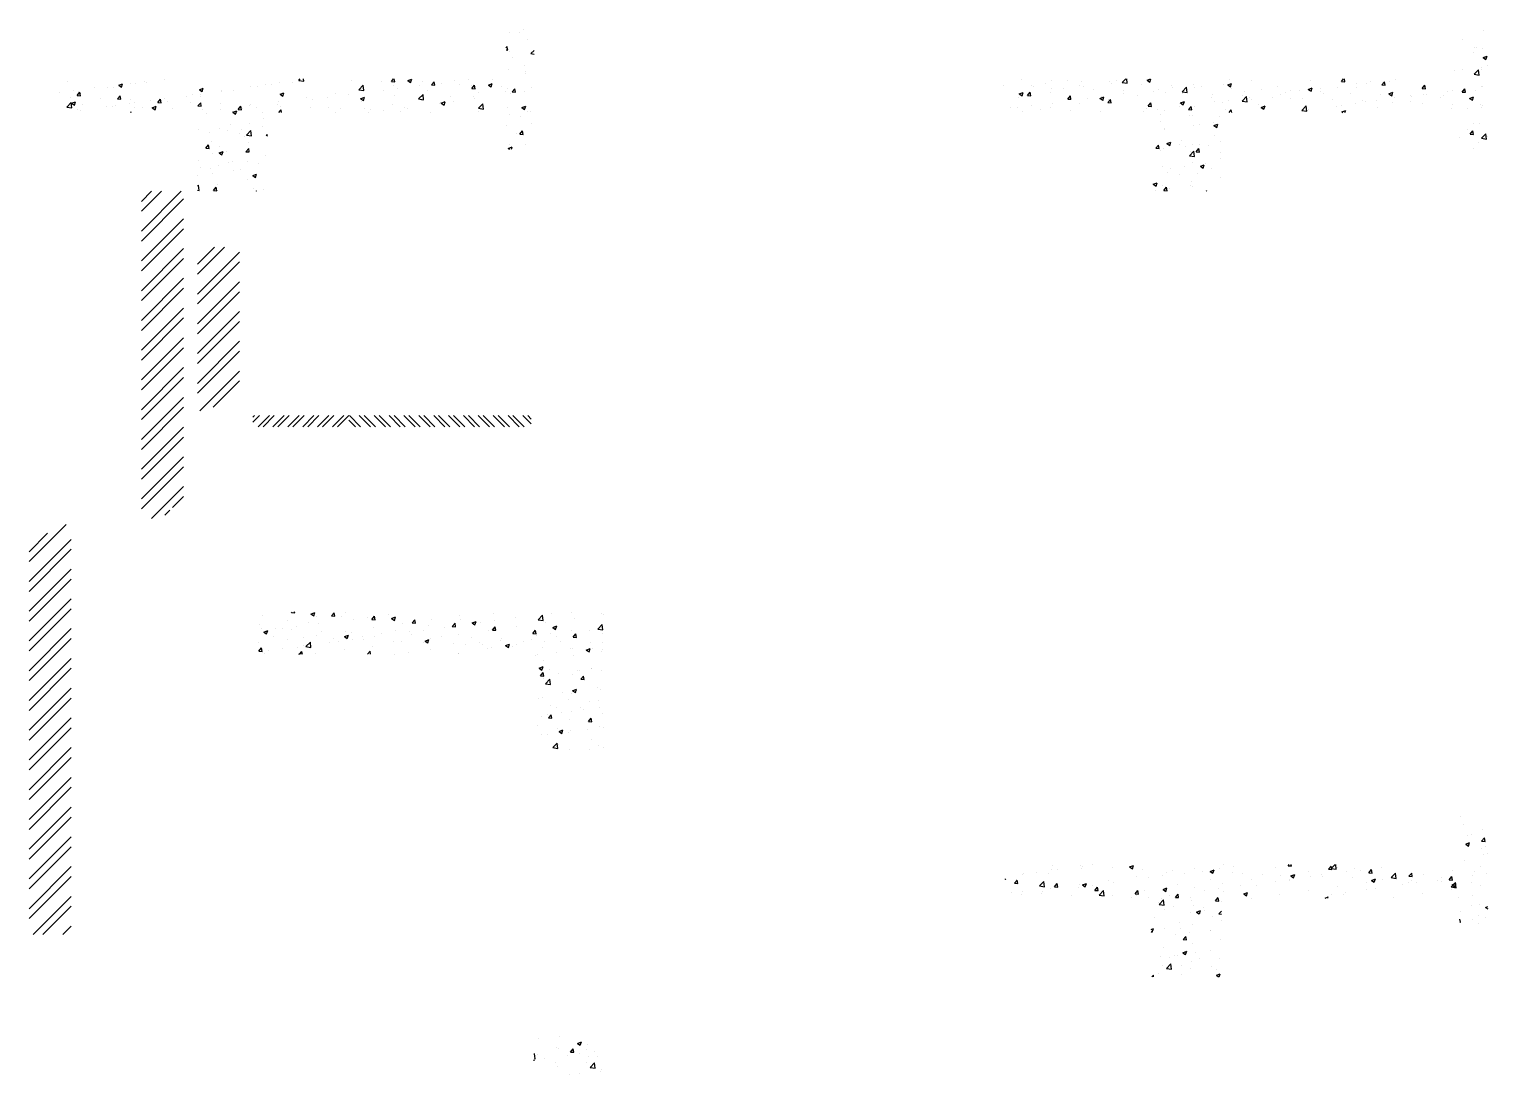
# Paper-space layout 'Layout1' of a CAD drawing. Extents: x -48985 to 14169573, y -18818 to 9731621.
# Drawn here: x 9385573 to 14169573, y 6302463 to 9731621 of the extents above; entities that cross this region are included whole.
import ezdxf

# ---------------------------------------------------------------- set-up
doc = ezdxf.new("R2010")
doc.units = 0
doc.header["$LTSCALE"] = 1000
doc.layers.get('0').update_dxf_attribs({"linetype": 'CONTINUOUS'})

# ---------------------------------------------------------------- blocks, each defined once
blk = doc.blocks.new('*X')
at = {"color": 0}
for p, q in [((59569, 52828), (59569, 52828)), ((59735, 52837), (59735, 52837)), ((59806, 52888), (59806, 52888)), ((76915, 52871), (76915, 52871)), ((59500, 52558), (59517, 52579)), ((59529, 52516), (59517, 52579)), ((59884, 52695), (59884, 52695)), ((76554, 52697), (76554, 52697)), ((76764, 52562), (76764, 52562)), ((76803, 52565), (76803, 52565)), ((76903, 52538), (76903, 52538)), ((59500, 52519), (59529, 52516)), ((59557, 52495), (59557, 52495)), ((59611, 52377), (59611, 52377)), ((59944, 52452), (60000, 52510)), ((59944, 52452), (60000, 52444)), ((76749, 52469), (76749, 52469)), ((76917, 52380), (76987, 52407)), ((76917, 52380), (76967, 52347)), ((76967, 52347), (76987, 52407)), ((55808, 51975), (55832, 52000)), ((55897, 51961), (55892, 52000)), ((57456, 51957), (57492, 52000)), ((57516, 51952), (57507, 52000)), ((59545, 52162), (59545, 52162)), ((59822, 52242), (59822, 52242)), ((59841, 52131), (59841, 52131)), ((59842, 52098), (59842, 52098)), ((70484, 51937), (70545, 52000)), ((70573, 51923), (70564, 52000)), ((70926, 51976), (70989, 52000)), ((70975, 51942), (70995, 52000)), ((74393, 51956), (74430, 52000)), ((76405, 52149), (76405, 52149)), ((76540, 52171), (76540, 52171)), ((76755, 52083), (76833, 52165)), ((76755, 52083), (76844, 52070)), ((76844, 52069), (76833, 52164)), ((76888, 52166), (76888, 52166)), ((76891, 52205), (76891, 52205)), ((76989, 52249), (76989, 52249)), ((51543, 51758), (51543, 51758)), ((51681, 51963), (51681, 51963)), ((51793, 51791), (51793, 51791)), ((51857, 51707), (51905, 51765)), ((51880, 51781), (51880, 51781)), ((51916, 51702), (51905, 51765)), ((51920, 51744), (51920, 51744)), ((52172, 51841), (52172, 51841)), ((52393, 51851), (52393, 51851)), ((52504, 51844), (52504, 51844)), ((52596, 51889), (52666, 51916)), ((52596, 51889), (52646, 51855)), ((52646, 51855), (52666, 51916)), ((52803, 51924), (52803, 51924)), ((52898, 51915), (52898, 51915)), ((53054, 51957), (53054, 51957)), ((53087, 51944), (53087, 51944)), ((53418, 51990), (53418, 51990)), ((54034, 51809), (54104, 51836)), ((54034, 51809), (54083, 51775)), ((54083, 51775), (54104, 51836)), ((54424, 51792), (54424, 51792)), ((54430, 51778), (54430, 51778)), ((54635, 51794), (54635, 51794)), ((54944, 51867), (54944, 51867)), ((55061, 51861), (55061, 51861)), ((55218, 51894), (55218, 51894)), ((55312, 51894), (55312, 51894)), ((55457, 51937), (55457, 51937)), ((55471, 51729), (55541, 51756)), ((55520, 51695), (55541, 51756)), ((55691, 51944), (55691, 51944)), ((55801, 51994), (55801, 51994)), ((55808, 51975), (55897, 51961)), ((56469, 51743), (56469, 51743)), ((56743, 51981), (56743, 51981)), ((56875, 51809), (56953, 51890)), ((56875, 51809), (56964, 51795)), ((56964, 51795), (56953, 51890)), ((56983, 51813), (56983, 51813)), ((57277, 51959), (57277, 51959)), ((57320, 51799), (57320, 51799)), ((57456, 51957), (57516, 51952)), ((57488, 51877), (57488, 51877)), ((57570, 51832), (57570, 51832)), ((57748, 51971), (57818, 51998)), ((57748, 51971), (57798, 51938)), ((57798, 51938), (57818, 51998)), ((57811, 51936), (57811, 51936)), ((57949, 51882), (57949, 51882)), ((58007, 51952), (58007, 51952)), ((58093, 51798), (58093, 51798)), ((58173, 51895), (58221, 51952)), ((58173, 51895), (58233, 51889)), ((58233, 51889), (58221, 51952)), ((58345, 51913), (58345, 51913)), ((58580, 51965), (58580, 51965)), ((58676, 51898), (58676, 51898)), ((58831, 51998), (58831, 51998)), ((58879, 51891), (58879, 51891)), ((58890, 51832), (58939, 51889)), ((58890, 51832), (58950, 51827)), ((58950, 51827), (58939, 51889)), ((59014, 51754), (59014, 51754)), ((59185, 51891), (59255, 51918)), ((59185, 51891), (59235, 51858)), ((59235, 51858), (59255, 51918)), ((59259, 51998), (59259, 51998)), ((59412, 51868), (59412, 51868)), ((59499, 51779), (59499, 51779)), ((59533, 51829), (59533, 51829)), ((59608, 51769), (59656, 51827)), ((59608, 51769), (59667, 51764)), ((59667, 51764), (59656, 51826)), ((59828, 51769), (59828, 51769)), ((59946, 51846), (59946, 51846)), ((68363, 51881), (68363, 51881)), ((68648, 51733), (68718, 51760)), ((68686, 51993), (68686, 51993)), ((68698, 51700), (68718, 51760)), ((68712, 51754), (68712, 51754)), ((68793, 51705), (68841, 51763)), ((68853, 51700), (68842, 51763)), ((68874, 51881), (68874, 51881)), ((68897, 51859), (68897, 51859)), ((69124, 51914), (69124, 51914)), ((69209, 51764), (69209, 51764)), ((69220, 51971), (69220, 51971)), ((69225, 51824), (69225, 51824)), ((69431, 51836), (69431, 51836)), ((69503, 51964), (69503, 51964)), ((69730, 51888), (69730, 51888)), ((69754, 51948), (69754, 51948)), ((69792, 51864), (69792, 51864)), ((69965, 51814), (69965, 51814)), ((70250, 51963), (70250, 51963)), ((70288, 51926), (70288, 51926)), ((70375, 51964), (70375, 51964)), ((70484, 51937), (70573, 51923)), ((70499, 51791), (70499, 51791)), ((70822, 51903), (70822, 51903)), ((70926, 51976), (70975, 51942)), ((71033, 51769), (71033, 51769)), ((71132, 51818), (71132, 51818)), ((71256, 51765), (71256, 51765)), ((71356, 51880), (71356, 51880)), ((71382, 51851), (71382, 51851)), ((71551, 51771), (71629, 51852)), ((71551, 51771), (71640, 51758)), ((71566, 51746), (71566, 51746)), ((71640, 51757), (71629, 51852)), ((71761, 51901), (71761, 51901)), ((71776, 51840), (71776, 51840)), ((71889, 51858), (71889, 51858)), ((72289, 51910), (72289, 51910)), ((72363, 51896), (72433, 51922)), ((72363, 51896), (72412, 51862)), ((72392, 51984), (72392, 51984)), ((72412, 51862), (72433, 51922)), ((72423, 51835), (72423, 51835)), ((72667, 51768), (72667, 51768)), ((72794, 51974), (72794, 51974)), ((72957, 51813), (72957, 51813)), ((73250, 51868), (73250, 51868)), ((73390, 51756), (73390, 51756)), ((73491, 51790), (73491, 51790)), ((73640, 51789), (73640, 51789)), ((73800, 51815), (73870, 51842)), ((73800, 51815), (73850, 51782)), ((73815, 51787), (73815, 51787)), ((73833, 51968), (73833, 51968)), ((73850, 51782), (73870, 51842)), ((74019, 51839), (74019, 51839)), ((74025, 51768), (74025, 51768)), ((74073, 51749), (74073, 51749)), ((74320, 51851), (74320, 51851)), ((74393, 51956), (74452, 51950)), ((74452, 51950), (74443, 52000)), ((74558, 51745), (74558, 51745)), ((74651, 51922), (74651, 51922)), ((74656, 51849), (74656, 51849)), ((74839, 51926), (74839, 51926)), ((74901, 51955), (74901, 51955)), ((75110, 51893), (75158, 51950)), ((75110, 51893), (75170, 51888)), ((75170, 51888), (75158, 51950)), ((75237, 51735), (75307, 51762)), ((75239, 51949), (75239, 51949)), ((75287, 51702), (75307, 51762)), ((75353, 51996), (75353, 51996)), ((75827, 51830), (75875, 51888)), ((75827, 51830), (75887, 51825)), ((75887, 51825), (75875, 51888)), ((76277, 51776), (76277, 51776)), ((76365, 51802), (76365, 51802)), ((76544, 51767), (76593, 51825)), ((76544, 51767), (76604, 51762)), ((76604, 51762), (76593, 51825)), ((76787, 51799), (76787, 51799)), ((76879, 51873), (76879, 51873)), ((76909, 51859), (76909, 51859)), ((51672, 51497), (51749, 51578)), ((51672, 51497), (51761, 51483)), ((51744, 51673), (51744, 51673)), ((51761, 51483), (51749, 51578)), ((51756, 51566), (51826, 51593)), ((51756, 51566), (51806, 51533)), ((51806, 51533), (51826, 51593)), ((51857, 51707), (51916, 51702)), ((51955, 51539), (51955, 51539)), ((52278, 51651), (52278, 51651)), ((52381, 51518), (52381, 51518)), ((52489, 51516), (52489, 51516)), ((52540, 51530), (52540, 51530)), ((52574, 51644), (52622, 51702)), ((52574, 51644), (52634, 51639)), ((52634, 51639), (52622, 51702)), ((52791, 51562), (52791, 51562)), ((52812, 51628), (52812, 51628)), ((52886, 51582), (52886, 51582)), ((52886, 51494), (52886, 51494)), ((53023, 51494), (53023, 51494)), ((53169, 51612), (53169, 51612)), ((53193, 51486), (53263, 51513)), ((53193, 51486), (53243, 51453)), ((53243, 51453), (53263, 51513)), ((53291, 51582), (53339, 51639)), ((53291, 51582), (53351, 51576)), ((53351, 51576), (53339, 51639)), ((53346, 51605), (53346, 51605)), ((53406, 51657), (53406, 51657)), ((53469, 51594), (53469, 51594)), ((53801, 51695), (53801, 51695)), ((53880, 51583), (53880, 51583)), ((53919, 51728), (53919, 51728)), ((54008, 51519), (54057, 51576)), ((54008, 51519), (54068, 51514)), ((54051, 51728), (54051, 51728)), ((54052, 51694), (54052, 51694)), ((54068, 51514), (54057, 51576)), ((54413, 51560), (54413, 51560)), ((54726, 51456), (54774, 51514)), ((54785, 51451), (54774, 51514)), ((54931, 51534), (54931, 51534)), ((54947, 51538), (54947, 51538)), ((55049, 51500), (55049, 51500)), ((55427, 51550), (55427, 51550)), ((55445, 51604), (55445, 51604)), ((55471, 51729), (55520, 51695)), ((55481, 51515), (55481, 51515)), ((55950, 51668), (55950, 51668)), ((56015, 51493), (56015, 51493)), ((56059, 51633), (56059, 51633)), ((56309, 51666), (56309, 51666)), ((56343, 51498), (56343, 51498)), ((56688, 51716), (56688, 51716)), ((56908, 51649), (56978, 51676)), ((56908, 51649), (56958, 51615)), ((56927, 51598), (56927, 51598)), ((56958, 51615), (56978, 51676)), ((56971, 51481), (56971, 51481)), ((57476, 51545), (57476, 51545)), ((57510, 51698), (57510, 51698)), ((57686, 51487), (57686, 51487)), ((57942, 51644), (58020, 51725)), ((57942, 51644), (58031, 51630)), ((57995, 51620), (57995, 51620)), ((58031, 51630), (58020, 51725)), ((58317, 51571), (58317, 51571)), ((58333, 51579), (58333, 51579)), ((58345, 51569), (58415, 51596)), ((58345, 51569), (58395, 51535)), ((58395, 51535), (58415, 51595)), ((58509, 51690), (58509, 51690)), ((58568, 51603), (58568, 51603)), ((58916, 51679), (58916, 51679)), ((58946, 51653), (58946, 51653)), ((59010, 51478), (59088, 51559)), ((59099, 51464), (59088, 51559)), ((59521, 51496), (59521, 51496)), ((59578, 51736), (59578, 51736)), ((59782, 51489), (59852, 51515)), ((59782, 51489), (59832, 51455)), ((59832, 51455), (59852, 51515)), ((68487, 51485), (68487, 51485)), ((68611, 51487), (68611, 51487)), ((68626, 51664), (68626, 51664)), ((68648, 51733), (68698, 51700)), ((68793, 51705), (68853, 51700)), ((68861, 51520), (68861, 51520)), ((69213, 51491), (69213, 51491)), ((69240, 51569), (69240, 51569)), ((69511, 51643), (69559, 51700)), ((69511, 51643), (69570, 51638)), ((69570, 51637), (69559, 51700)), ((69718, 51555), (69718, 51555)), ((69871, 51653), (69871, 51653)), ((70085, 51653), (70155, 51680)), ((70085, 51653), (70135, 51620)), ((70121, 51685), (70121, 51685)), ((70135, 51619), (70155, 51680)), ((70228, 51580), (70276, 51637)), ((70228, 51580), (70288, 51575)), ((70238, 51630), (70238, 51630)), ((70288, 51575), (70276, 51637)), ((70500, 51735), (70500, 51735)), ((70751, 51701), (70751, 51701)), ((70945, 51517), (70993, 51575)), ((70945, 51517), (71005, 51512)), ((71005, 51512), (70993, 51575)), ((71498, 51507), (71498, 51507)), ((71500, 51568), (71500, 51568)), ((71522, 51573), (71592, 51600)), ((71522, 51573), (71572, 51539)), ((71572, 51539), (71592, 51600)), ((71662, 51454), (71711, 51512)), ((71722, 51449), (71711, 51512)), ((71763, 51507), (71763, 51507)), ((72083, 51668), (72083, 51668)), ((72100, 51724), (72100, 51724)), ((72129, 51590), (72129, 51590)), ((72277, 51577), (72277, 51577)), ((72380, 51623), (72380, 51623)), ((72619, 51606), (72697, 51687)), ((72619, 51606), (72708, 51592)), ((72634, 51701), (72634, 51701)), ((72708, 51592), (72697, 51687)), ((72758, 51673), (72758, 51673)), ((72782, 51641), (72782, 51641)), ((72906, 51549), (72906, 51549)), ((72960, 51493), (73030, 51520)), ((72960, 51493), (73009, 51459)), ((73009, 51459), (73030, 51520)), ((73168, 51678), (73168, 51678)), ((73301, 51716), (73301, 51716)), ((73489, 51649), (73489, 51649)), ((73686, 51440), (73764, 51521)), ((73702, 51656), (73702, 51656)), ((73775, 51426), (73764, 51521)), ((74235, 51633), (74235, 51633)), ((74308, 51518), (74308, 51518)), ((74388, 51528), (74388, 51528)), ((74638, 51561), (74638, 51561)), ((74769, 51611), (74769, 51611)), ((74827, 51593), (74827, 51593)), ((75017, 51610), (75017, 51610)), ((75038, 51499), (75038, 51499)), ((75092, 51723), (75092, 51723)), ((75237, 51735), (75287, 51702)), ((75303, 51588), (75303, 51588)), ((75341, 51663), (75341, 51663)), ((75621, 51599), (75621, 51599)), ((75626, 51700), (75626, 51700)), ((75648, 51694), (75648, 51694)), ((75837, 51566), (75837, 51566)), ((75846, 51727), (75846, 51727)), ((75898, 51726), (75898, 51726)), ((76160, 51677), (76160, 51677)), ((76204, 51699), (76204, 51699)), ((76371, 51543), (76371, 51543)), ((76674, 51655), (76744, 51682)), ((76674, 51655), (76724, 51622)), ((76694, 51655), (76694, 51655)), ((76724, 51622), (76744, 51682)), ((76866, 51540), (76866, 51540)), ((76896, 51498), (76896, 51498)), ((76905, 51521), (76905, 51521)), ((51868, 51448), (51868, 51448)), ((51909, 51446), (51909, 51446)), ((52804, 51400), (52817, 51413)), ((52818, 51400), (52817, 51413)), ((53557, 51471), (53557, 51471)), ((54090, 51449), (54090, 51449)), ((54167, 51384), (54167, 51384)), ((54412, 51459), (54412, 51459)), ((54624, 51426), (54624, 51426)), ((54630, 51406), (54700, 51433)), ((54630, 51406), (54680, 51373)), ((54680, 51373), (54701, 51433)), ((54726, 51456), (54785, 51451)), ((54798, 51467), (54798, 51467)), ((55158, 51403), (55158, 51403)), ((55177, 51298), (55177, 51298)), ((55448, 51400), (55491, 51451)), ((55500, 51400), (55491, 51451)), ((56457, 51410), (56457, 51410)), ((56549, 51470), (56549, 51470)), ((57057, 51405), (57057, 51405)), ((57082, 51448), (57082, 51448)), ((57307, 51438), (57307, 51438)), ((57616, 51425), (57616, 51425)), ((57749, 51478), (57749, 51478)), ((58150, 51402), (58150, 51402)), ((59001, 51421), (59001, 51421)), ((59010, 51478), (59099, 51464)), ((59565, 51375), (59565, 51375)), ((59752, 51335), (59752, 51335)), ((59881, 51429), (59881, 51429)), ((59944, 51425), (59944, 51425)), ((68700, 51421), (68700, 51421)), ((69021, 51462), (69021, 51462)), ((69555, 51440), (69555, 51440)), ((70089, 51417), (70089, 51417)), ((70869, 51424), (70869, 51424)), ((70917, 51468), (70917, 51468)), ((71119, 51457), (71119, 51457)), ((71157, 51372), (71157, 51372)), ((71157, 51248), (71157, 51248)), ((71244, 51432), (71244, 51432)), ((71662, 51454), (71722, 51449)), ((71690, 51350), (71690, 51350)), ((71740, 51348), (71740, 51348)), ((72117, 51229), (72117, 51229)), ((72224, 51327), (72224, 51327)), ((72323, 51448), (72323, 51448)), ((72387, 51400), (72428, 51449)), ((72437, 51400), (72428, 51449)), ((73686, 51440), (73775, 51426)), ((73756, 51444), (73756, 51444)), ((73803, 51454), (73803, 51454)), ((74397, 51413), (74467, 51440)), ((74397, 51413), (74416, 51400)), ((74453, 51400), (74467, 51440)), ((76353, 51469), (76353, 51469)), ((76646, 51465), (76646, 51465)), ((54011, 51097), (54011, 51097)), ((54214, 51052), (54214, 51052)), ((54400, 51126), (54400, 51126)), ((54535, 51073), (54535, 51073)), ((54594, 51197), (54594, 51197)), ((54748, 51029), (54748, 51029)), ((54786, 51106), (54786, 51106)), ((54833, 50978), (54833, 50978)), ((54873, 51001), (54951, 51082)), ((54873, 51001), (54962, 50987)), ((54919, 51201), (54919, 51201)), ((54962, 50987), (54951, 51082)), ((55164, 51155), (55164, 51155)), ((55227, 51004), (55250, 51012)), ((55227, 51004), (55250, 50988)), ((59509, 51163), (59509, 51163)), ((59681, 51030), (59681, 51030)), ((59746, 51017), (59795, 51074)), ((59746, 51017), (59806, 51012)), ((59806, 51012), (59795, 51074)), ((59962, 51200), (59962, 51200)), ((71232, 51099), (71232, 51099)), ((71235, 51112), (71235, 51112)), ((71751, 51174), (71751, 51174)), ((71866, 51196), (71866, 51196)), ((72119, 51170), (72189, 51197)), ((72119, 51170), (72169, 51137)), ((72122, 50998), (72122, 50998)), ((72169, 51137), (72189, 51197)), ((76633, 51104), (76633, 51104)), ((76683, 51015), (76731, 51073)), ((76683, 51015), (76743, 51010)), ((76743, 51010), (76731, 51073)), ((76746, 51203), (76746, 51203)), ((76854, 51207), (76854, 51207)), ((76888, 50944), (76966, 51025)), ((76977, 50930), (76966, 51025)), ((76986, 50983), (76986, 50983)), ((54147, 50767), (54195, 50824)), ((54147, 50767), (54207, 50761)), ((54207, 50761), (54195, 50824)), ((54250, 50878), (54250, 50878)), ((54387, 50681), (54457, 50708)), ((54388, 50793), (54388, 50793)), ((54437, 50648), (54457, 50708)), ((54523, 50711), (54523, 50711)), ((54864, 50704), (54913, 50761)), ((54864, 50704), (54924, 50699)), ((54901, 50761), (54901, 50761)), ((54907, 50868), (54907, 50868)), ((54924, 50699), (54913, 50761)), ((59539, 50763), (59609, 50790)), ((59539, 50763), (59559, 50750)), ((59553, 50826), (59553, 50826)), ((59595, 50750), (59609, 50790)), ((59840, 50832), (59840, 50832)), ((71084, 50765), (71132, 50823)), ((71084, 50765), (71144, 50760)), ((71144, 50760), (71132, 50822)), ((71173, 50727), (71173, 50727)), ((71220, 50766), (71220, 50766)), ((71279, 50848), (71349, 50875)), ((71279, 50848), (71329, 50814)), ((71329, 50814), (71349, 50875)), ((71496, 50839), (71496, 50839)), ((71539, 50898), (71539, 50898)), ((71603, 50801), (71603, 50801)), ((71684, 50632), (71762, 50713)), ((71706, 50704), (71706, 50704)), ((71739, 50841), (71739, 50841)), ((71773, 50618), (71762, 50713)), ((71801, 50702), (71849, 50760)), ((71801, 50702), (71861, 50697)), ((71861, 50697), (71849, 50760)), ((71854, 50834), (71854, 50834)), ((72029, 50816), (72029, 50816)), ((72232, 50884), (72232, 50884)), ((76500, 50957), (76501, 50957)), ((76500, 50955), (76501, 50957)), ((76749, 50759), (76749, 50759)), ((76842, 50874), (76842, 50874)), ((76888, 50944), (76977, 50930)), ((54020, 50541), (54020, 50541)), ((54272, 50678), (54272, 50678)), ((54376, 50460), (54376, 50460)), ((54387, 50681), (54437, 50648)), ((54553, 50518), (54553, 50518)), ((54632, 50528), (54632, 50528)), ((54895, 50535), (54895, 50535)), ((55087, 50496), (55087, 50496)), ((55215, 50628), (55215, 50628)), ((71684, 50632), (71773, 50618)), ((71727, 50508), (71727, 50508)), ((71876, 50445), (71946, 50472)), ((71876, 50445), (71926, 50412)), ((71926, 50412), (71946, 50472)), ((71969, 50490), (71969, 50490)), ((72240, 50682), (72240, 50682)), ((72240, 50579), (72240, 50579)), ((54009, 50284), (54009, 50284)), ((54049, 50428), (54049, 50428)), ((54230, 50407), (54230, 50407)), ((54260, 50317), (54260, 50317)), ((54638, 50367), (54638, 50367)), ((54764, 50384), (54764, 50384)), ((54883, 50202), (54883, 50202)), ((54984, 50279), (55054, 50305)), ((54984, 50279), (55034, 50245)), ((55034, 50245), (55054, 50305)), ((71208, 50433), (71208, 50433)), ((71297, 50330), (71297, 50330)), ((71340, 50407), (71340, 50407)), ((71497, 50302), (71497, 50302)), ((71590, 50440), (71590, 50440)), ((71831, 50308), (71831, 50308)), ((72081, 50402), (72081, 50402)), ((72228, 50246), (72228, 50246)), ((53000, 49288), (53712, 50000)), ((53000, 49818), (53182, 50000)), ((53000, 49641), (53359, 50000)), ((54000, 50091), (54017, 50108)), ((54000, 50017), (54028, 50013)), ((54028, 50013), (54017, 50108)), ((54286, 50015), (54334, 50072)), ((54286, 50015), (54346, 50009)), ((54346, 50009), (54334, 50072)), ((54355, 50010), (54355, 50010)), ((54363, 50127), (54363, 50127)), ((55007, 50055), (55007, 50055)), ((55044, 50000), (55051, 50009)), ((55053, 50000), (55051, 50009)), ((55174, 50031), (55174, 50031)), ((71036, 50123), (71106, 50150)), ((71036, 50123), (71086, 50089)), ((71077, 50012), (71077, 50012)), ((71086, 50089), (71106, 50150)), ((71195, 50100), (71195, 50100)), ((71223, 50013), (71271, 50070)), ((71223, 50013), (71282, 50008)), ((71282, 50008), (71271, 50070)), ((71327, 50045), (71327, 50045)), ((71706, 50095), (71706, 50095)), ((71715, 50175), (71715, 50175)), ((71737, 50082), (71737, 50082)), ((71982, 50000), (71988, 50008)), ((71989, 50000), (71988, 50008)), ((53000, 49111), (53750, 49861)), ((53000, 48757), (53750, 49507)), ((53000, 48581), (53750, 49331)), ((53000, 48227), (53750, 48977)), ((54000, 48697), (54303, 49000)), ((54000, 48520), (54480, 49000)), ((54000, 48166), (54750, 48916)), ((53000, 48050), (53750, 48800)), ((54000, 47990), (54750, 48740)), ((53000, 47697), (53750, 48447)), ((54000, 47636), (54750, 48386)), ((53000, 47520), (53750, 48270)), ((54000, 47459), (54750, 48209)), ((53000, 47166), (53750, 47916)), ((54000, 47106), (54750, 47856)), ((53000, 46990), (53750, 47740)), ((54000, 46929), (54750, 47679)), ((53000, 46636), (53750, 47386)), ((54000, 46575), (54750, 47325)), ((53000, 46459), (53750, 47209)), ((54000, 46399), (54750, 47149)), ((53000, 46106), (53750, 46856)), ((53000, 45929), (53750, 46679)), ((54039, 46084), (54750, 46795)), ((54280, 46148), (54750, 46618)), ((53000, 45575), (53750, 46325)), ((53000, 45399), (53750, 46149)), ((53000, 45045), (53750, 45795)), ((54989, 45974), (55016, 46000)), ((54989, 45885), (55104, 46000)), ((55081, 45800), (55281, 46000)), ((55169, 45800), (55369, 46000)), ((55346, 45800), (55546, 46000)), ((55434, 45800), (55634, 46000)), ((55611, 45800), (55811, 46000)), ((55699, 45800), (55899, 46000)), ((55876, 45800), (56076, 46000)), ((55965, 45800), (56165, 46000)), ((56141, 45800), (56341, 46000)), ((56230, 45800), (56430, 46000)), ((56407, 45800), (56607, 46000)), ((56495, 45800), (56695, 46000)), ((56819, 45800), (56700, 45919)), ((56907, 45800), (56707, 46000)), ((57084, 45800), (56884, 46000)), ((57172, 45800), (56972, 46000)), ((57349, 45800), (57149, 46000)), ((57438, 45800), (57238, 46000)), ((57614, 45800), (57414, 46000)), ((57703, 45800), (57503, 46000)), ((57880, 45800), (57680, 46000)), ((57968, 45800), (57768, 46000)), ((58145, 45800), (57945, 46000)), ((58233, 45800), (58033, 46000)), ((58410, 45800), (58210, 46000)), ((58498, 45800), (58298, 46000)), ((58675, 45800), (58475, 46000)), ((58763, 45800), (58563, 46000)), ((58940, 45800), (58740, 46000)), ((59029, 45800), (58829, 46000)), ((59205, 45800), (59005, 46000)), ((59294, 45800), (59094, 46000)), ((59471, 45800), (59271, 46000)), ((59559, 45800), (59359, 46000)), ((59736, 45800), (59536, 46000)), ((59824, 45800), (59624, 46000)), ((59950, 45851), (59801, 46000)), ((59950, 45939), (59889, 46000)), ((53000, 44868), (53750, 45618)), ((53000, 44515), (53750, 45265)), ((53000, 44338), (53750, 45088)), ((53179, 44164), (53750, 44734)), ((53552, 44360), (53750, 44558)), ((53421, 44228), (53506, 44313)), ((51000, 43399), (51660, 44059)), ((51000, 43575), (51329, 43904)), ((51000, 43045), (51750, 43795)), ((51000, 42868), (51750, 43618)), ((51000, 42515), (51750, 43265)), ((51000, 42338), (51750, 43088)), ((51000, 41984), (51750, 42734)), ((51000, 41808), (51750, 42558)), ((55156, 42434), (55156, 42434)), ((55673, 42493), (55680, 42500)), ((55673, 42493), (55733, 42487)), ((55733, 42487), (55731, 42500)), ((56022, 42464), (56092, 42491)), ((56022, 42464), (56072, 42431)), ((56072, 42431), (56092, 42491)), ((56129, 42422), (56129, 42422)), ((56391, 42430), (56439, 42487)), ((56391, 42430), (56450, 42425)), ((56450, 42425), (56439, 42487)), ((56562, 42414), (56562, 42414)), ((56642, 42492), (56642, 42492)), ((57033, 42407), (57033, 42407)), ((57108, 42367), (57156, 42425)), ((57168, 42362), (57156, 42425)), ((57412, 42457), (57412, 42457)), ((57459, 42384), (57529, 42411)), ((57459, 42384), (57509, 42351)), ((57509, 42351), (57529, 42411)), ((58673, 42433), (58673, 42433)), ((59277, 42465), (59277, 42465)), ((59670, 42394), (59670, 42394)), ((60070, 42361), (60148, 42442)), ((60159, 42347), (60148, 42442)), ((60302, 42478), (60302, 42478)), ((60674, 42492), (60674, 42492)), ((60718, 42384), (60718, 42384)), ((61208, 42469), (61208, 42469)), ((61232, 42455), (61232, 42455)), ((51000, 41454), (51750, 42204)), ((55104, 42283), (55104, 42283)), ((55141, 42206), (55141, 42206)), ((55182, 42142), (55252, 42169)), ((55182, 42142), (55232, 42108)), ((55232, 42108), (55252, 42169)), ((55396, 42214), (55396, 42214)), ((55522, 42208), (55522, 42208)), ((55609, 42347), (55609, 42347)), ((55675, 42184), (55675, 42184)), ((55773, 42241), (55773, 42241)), ((55979, 42314), (55979, 42314)), ((56151, 42291), (56151, 42291)), ((56208, 42161), (56208, 42161)), ((56630, 42160), (56630, 42160)), ((56742, 42138), (56742, 42138)), ((56783, 42374), (56783, 42374)), ((57108, 42367), (57168, 42362)), ((57135, 42224), (57135, 42224)), ((57527, 42164), (57527, 42164)), ((57655, 42299), (57655, 42299)), ((57781, 42146), (57781, 42146)), ((57825, 42304), (57873, 42362)), ((57825, 42304), (57885, 42299)), ((57885, 42299), (57873, 42362)), ((58031, 42179), (58031, 42179)), ((58111, 42264), (58111, 42264)), ((58168, 42369), (58168, 42369)), ((58410, 42228), (58410, 42228)), ((58542, 42242), (58591, 42299)), ((58542, 42242), (58602, 42236)), ((58602, 42236), (58591, 42299)), ((58694, 42365), (58694, 42365)), ((58896, 42304), (58966, 42331)), ((58896, 42304), (58946, 42271)), ((58946, 42270), (58966, 42331)), ((59041, 42312), (59041, 42312)), ((59180, 42175), (59180, 42175)), ((59260, 42179), (59308, 42236)), ((59260, 42179), (59319, 42174)), ((59291, 42345), (59291, 42345)), ((59319, 42174), (59308, 42236)), ((59694, 42245), (59694, 42245)), ((59977, 42116), (60025, 42174)), ((60037, 42111), (60025, 42173)), ((60070, 42361), (60159, 42347)), ((60199, 42309), (60199, 42309)), ((60333, 42224), (60403, 42251)), ((60333, 42224), (60383, 42190)), ((60383, 42190), (60404, 42251)), ((60668, 42166), (60668, 42166)), ((60985, 42168), (60985, 42168)), ((61138, 42196), (61215, 42277)), ((61138, 42196), (61226, 42182)), ((61227, 42182), (61215, 42277)), ((61220, 42122), (61220, 42122)), ((51000, 41277), (51750, 42027)), ((55092, 41950), (55092, 41950)), ((55095, 41803), (55143, 41861)), ((55155, 41798), (55143, 41861)), ((55352, 42072), (55352, 42072)), ((55597, 42014), (55597, 42014)), ((55778, 41864), (55778, 41864)), ((55885, 42049), (55885, 42049)), ((55888, 41897), (55888, 41897)), ((55934, 41884), (56012, 41965)), ((55934, 41884), (56023, 41870)), ((56023, 41870), (56012, 41965)), ((56117, 42089), (56117, 42089)), ((56361, 41964), (56361, 41964)), ((56419, 42027), (56419, 42027)), ((56520, 41980), (56520, 41980)), ((56619, 42062), (56689, 42088)), ((56619, 42062), (56669, 42028)), ((56669, 42028), (56689, 42088)), ((56770, 42013), (56770, 42013)), ((56944, 42064), (56944, 42064)), ((56953, 42004), (56953, 42004)), ((57123, 41891), (57123, 41891)), ((57149, 42062), (57149, 42062)), ((57276, 42116), (57276, 42116)), ((57487, 41982), (57487, 41982)), ((57642, 41966), (57642, 41966)), ((57810, 42093), (57810, 42093)), ((58021, 41959), (58021, 41959)), ((58056, 41982), (58126, 42008)), ((58056, 41982), (58106, 41948)), ((58106, 41948), (58126, 42008)), ((58156, 42036), (58156, 42036)), ((58344, 42071), (58344, 42071)), ((58555, 41936), (58555, 41936)), ((58661, 42100), (58661, 42100)), ((58778, 41917), (58778, 41917)), ((58877, 42048), (58877, 42048)), ((59028, 41950), (59028, 41950)), ((59088, 41914), (59088, 41914)), ((59236, 41868), (59236, 41868)), ((59407, 42000), (59407, 42000)), ((59411, 42026), (59411, 42026)), ((59493, 41901), (59563, 41928)), ((59493, 41901), (59543, 41868)), ((59543, 41868), (59563, 41928)), ((59622, 41891), (59622, 41891)), ((59682, 41913), (59682, 41913)), ((59819, 41968), (59819, 41968)), ((59945, 42003), (59945, 42003)), ((59977, 42116), (60037, 42111)), ((60039, 42083), (60039, 42083)), ((60156, 41869), (60156, 41869)), ((60187, 41977), (60187, 41977)), ((60289, 42116), (60289, 42116)), ((60402, 42068), (60402, 42068)), ((60479, 41981), (60479, 41981)), ((60694, 42053), (60742, 42111)), ((60694, 42053), (60754, 42048)), ((60706, 42052), (60706, 42052)), ((60754, 42048), (60742, 42111)), ((61013, 41958), (61013, 41958)), ((61225, 41949), (61225, 41949)), ((51000, 40924), (51750, 41674)), ((55095, 41803), (55155, 41798)), ((55195, 41764), (55195, 41764)), ((55259, 41814), (55259, 41814)), ((55510, 41847), (55510, 41847)), ((55807, 41750), (55849, 41766)), ((55820, 41750), (55860, 41798)), ((55843, 41750), (55849, 41766)), ((55869, 41750), (55860, 41798)), ((56105, 41756), (56105, 41756)), ((56618, 41827), (56618, 41827)), ((57032, 41750), (57079, 41799)), ((57085, 41750), (57079, 41799)), ((57517, 41751), (57517, 41751)), ((57768, 41784), (57768, 41784)), ((58147, 41834), (58147, 41834)), ((58649, 41767), (58649, 41767)), ((58653, 41768), (58653, 41768)), ((59168, 41842), (59168, 41842)), ((60026, 41722), (60026, 41722)), ((60059, 41749), (60059, 41749)), ((60175, 41644), (60175, 41644)), ((60405, 41772), (60405, 41772)), ((60642, 41849), (60642, 41849)), ((60690, 41846), (60690, 41846)), ((60694, 41719), (60694, 41719)), ((60930, 41821), (61000, 41848)), ((60930, 41821), (60980, 41788)), ((60980, 41788), (61000, 41848)), ((61036, 41855), (61036, 41855)), ((61207, 41789), (61207, 41789)), ((61224, 41824), (61224, 41824)), ((51000, 40747), (51750, 41497)), ((60090, 41499), (60160, 41526)), ((60090, 41499), (60140, 41465)), ((60116, 41364), (60164, 41421)), ((60116, 41364), (60175, 41359)), ((60140, 41465), (60160, 41526)), ((60142, 41377), (60142, 41377)), ((60175, 41359), (60164, 41421)), ((60280, 41472), (60280, 41472)), ((60440, 41399), (60440, 41399)), ((60682, 41386), (60682, 41386)), ((60773, 41460), (60773, 41460)), ((60814, 41450), (60814, 41450)), ((60833, 41301), (60881, 41359)), ((60893, 41296), (60881, 41359)), ((61024, 41499), (61024, 41499)), ((61024, 41493), (61024, 41493)), ((61195, 41456), (61195, 41456)), ((51000, 40393), (51750, 41143)), ((60162, 41311), (60162, 41311)), ((60203, 41222), (60281, 41303)), ((60203, 41222), (60292, 41208)), ((60292, 41208), (60281, 41303)), ((60687, 41096), (60757, 41123)), ((60687, 41096), (60737, 41063)), ((60737, 41063), (60757, 41123)), ((60760, 41099), (60760, 41099)), ((60833, 41301), (60893, 41296)), ((61139, 41149), (61139, 41149)), ((61183, 41123), (61183, 41123)), ((51000, 40217), (51750, 40967)), ((60085, 40961), (60085, 40961)), ((60150, 40978), (60150, 40978)), ((60296, 40827), (60296, 40827)), ((60510, 41066), (60510, 41066)), ((60619, 40939), (60619, 40939)), ((60670, 41053), (60670, 41053)), ((60982, 40902), (60982, 40902)), ((61153, 40916), (61153, 40916)), ((51000, 39863), (51750, 40613)), ((60138, 40645), (60138, 40645)), ((60247, 40671), (60247, 40671)), ((60254, 40612), (60303, 40669)), ((60254, 40612), (60314, 40606)), ((60314, 40606), (60303, 40669)), ((60399, 40802), (60399, 40802)), ((60497, 40704), (60497, 40704)), ((60639, 40582), (60639, 40582)), ((60658, 40720), (60658, 40720)), ((60830, 40804), (60830, 40804)), ((60876, 40754), (60876, 40754)), ((60972, 40549), (61020, 40606)), ((61031, 40544), (61020, 40606)), ((61171, 40790), (61171, 40790)), ((61222, 40682), (61222, 40682)), ((51000, 39686), (51750, 40436)), ((60056, 40482), (60056, 40482)), ((60126, 40312), (60126, 40312)), ((60234, 40310), (60234, 40310)), ((60420, 40430), (60420, 40430)), ((60444, 40371), (60514, 40398)), ((60444, 40371), (60493, 40337)), ((60494, 40337), (60514, 40398)), ((60613, 40360), (60613, 40360)), ((60645, 40387), (60645, 40387)), ((60954, 40408), (60954, 40408)), ((60972, 40549), (61031, 40544)), ((61159, 40458), (61159, 40458)), ((61245, 40443), (61245, 40443)), ((51000, 39333), (51750, 40083)), ((60335, 40082), (60413, 40163)), ((60335, 40082), (60424, 40068)), ((60424, 40068), (60413, 40163)), ((60437, 40132), (60437, 40132)), ((60633, 40054), (60633, 40054)), ((60982, 40049), (60982, 40049)), ((61021, 40232), (61021, 40232)), ((61147, 40125), (61147, 40125)), ((61232, 40082), (61232, 40082)), ((51000, 39156), (51750, 39906)), ((51000, 38802), (51750, 39552)), ((51000, 38626), (51750, 39376)), ((51000, 38272), (51750, 39022)), ((51000, 38095), (51750, 38845)), ((76513, 38855), (76513, 38855)), ((51000, 37742), (51750, 38492)), ((76575, 38712), (76575, 38712)), ((76629, 38511), (76629, 38511)), ((76717, 38540), (76717, 38540)), ((76897, 38621), (76897, 38621)), ((51000, 37565), (51750, 38315)), ((76606, 38362), (76676, 38389)), ((76606, 38362), (76656, 38329)), ((76656, 38329), (76676, 38389)), ((76885, 38288), (76885, 38288)), ((76890, 38416), (76938, 38474)), ((76890, 38416), (76950, 38411)), ((76950, 38411), (76938, 38474)), ((76956, 38320), (76956, 38320)), ((51000, 37211), (51750, 37961)), ((69242, 37986), (69242, 37986)), ((69739, 37982), (69739, 37982)), ((69775, 37963), (69775, 37963)), ((69959, 37993), (69959, 37993)), ((70614, 37958), (70684, 37984)), ((70664, 37924), (70684, 37984)), ((72283, 37993), (72283, 37993)), ((72468, 37963), (72468, 37963)), ((73443, 37978), (73461, 38000)), ((73443, 37978), (73502, 37973)), ((73502, 37972), (73497, 38000)), ((74160, 37915), (74208, 37972)), ((74220, 37910), (74208, 37972)), ((74210, 37930), (74277, 38000)), ((74299, 37916), (74289, 38000)), ((76591, 38067), (76591, 38067)), ((76914, 38178), (76914, 38178)), ((76997, 38200), (76997, 38200)), ((51000, 37035), (51750, 37785)), ((68399, 37739), (68407, 37742)), ((68404, 37733), (68407, 37742)), ((68561, 37665), (68609, 37722)), ((68593, 37735), (68593, 37735)), ((68620, 37660), (68609, 37722)), ((68699, 37827), (68699, 37827)), ((68715, 37843), (68715, 37843)), ((68949, 37860), (68949, 37860)), ((69176, 37835), (69176, 37835)), ((69220, 37907), (69220, 37907)), ((69328, 37909), (69328, 37909)), ((69760, 37935), (69760, 37935)), ((70240, 37719), (70240, 37719)), ((70309, 37941), (70309, 37941)), ((70614, 37958), (70664, 37924)), ((70746, 37783), (70746, 37783)), ((70843, 37918), (70843, 37918)), ((70957, 37764), (70957, 37764)), ((71207, 37797), (71207, 37797)), ((71265, 37858), (71265, 37858)), ((71377, 37896), (71377, 37896)), ((71586, 37847), (71586, 37847)), ((71778, 37929), (71778, 37929)), ((71911, 37873), (71911, 37873)), ((72051, 37877), (72121, 37904)), ((72051, 37877), (72101, 37844)), ((72051, 37739), (72051, 37739)), ((72101, 37844), (72121, 37904)), ((72218, 37930), (72218, 37930)), ((72445, 37850), (72445, 37850)), ((72634, 37839), (72634, 37839)), ((72791, 37735), (72791, 37735)), ((72978, 37828), (72978, 37828)), ((73215, 37702), (73215, 37702)), ((73217, 37939), (73217, 37939)), ((73304, 37805), (73304, 37805)), ((73457, 37719), (73457, 37719)), ((73466, 37735), (73466, 37735)), ((73488, 37797), (73558, 37824)), ((73488, 37797), (73538, 37764)), ((73512, 37805), (73512, 37805)), ((73538, 37764), (73558, 37824)), ((73809, 37869), (73809, 37869)), ((73844, 37784), (73844, 37784)), ((74040, 37820), (74040, 37820)), ((74046, 37783), (74046, 37783)), ((74160, 37915), (74220, 37910)), ((74210, 37930), (74299, 37916)), ((74329, 37944), (74329, 37944)), ((74476, 37868), (74476, 37868)), ((74580, 37760), (74580, 37760)), ((74623, 37920), (74623, 37920)), ((74726, 37901), (74726, 37901)), ((74877, 37852), (74925, 37910)), ((74877, 37852), (74937, 37847)), ((74937, 37847), (74925, 37910)), ((74925, 37717), (74995, 37744)), ((74925, 37717), (74975, 37684)), ((74975, 37684), (74995, 37744)), ((75105, 37950), (75105, 37950)), ((75114, 37738), (75114, 37738)), ((75277, 37765), (75355, 37846)), ((75277, 37765), (75366, 37751)), ((75335, 37746), (75335, 37746)), ((75366, 37751), (75355, 37846)), ((75594, 37790), (75643, 37847)), ((75594, 37790), (75654, 37784)), ((75654, 37784), (75643, 37847)), ((75647, 37715), (75647, 37715)), ((75854, 37821), (75854, 37821)), ((76102, 37722), (76102, 37722)), ((76172, 37770), (76172, 37770)), ((76312, 37727), (76360, 37784)), ((76312, 37727), (76371, 37722)), ((76371, 37721), (76360, 37784)), ((76368, 37891), (76368, 37891)), ((76734, 37805), (76734, 37805)), ((76755, 37870), (76755, 37870)), ((76873, 37955), (76873, 37955)), ((76984, 37838), (76984, 37838)), ((68513, 37497), (68513, 37497)), ((68561, 37665), (68620, 37660)), ((68686, 37465), (68686, 37465)), ((68703, 37510), (68703, 37510)), ((69006, 37618), (69084, 37699)), ((69006, 37618), (69095, 37604)), ((69047, 37475), (69047, 37475)), ((69065, 37515), (69065, 37515)), ((69095, 37604), (69084, 37699)), ((69208, 37574), (69208, 37574)), ((69278, 37602), (69326, 37660)), ((69278, 37602), (69338, 37597)), ((69338, 37597), (69326, 37660)), ((69581, 37452), (69581, 37452)), ((69696, 37598), (69696, 37598)), ((69727, 37649), (69727, 37649)), ((69774, 37635), (69844, 37662)), ((69774, 37635), (69823, 37601)), ((69823, 37601), (69844, 37662)), ((69947, 37631), (69947, 37631)), ((69995, 37539), (70043, 37597)), ((69995, 37539), (70055, 37534)), ((70055, 37534), (70043, 37597)), ((70073, 37453), (70151, 37534)), ((70073, 37453), (70162, 37439)), ((70162, 37439), (70151, 37534)), ((70325, 37681), (70325, 37681)), ((70712, 37477), (70761, 37534)), ((70712, 37477), (70772, 37471)), ((70733, 37450), (70733, 37450)), ((70772, 37471), (70761, 37534)), ((70885, 37539), (70885, 37539)), ((71211, 37555), (71281, 37582)), ((71211, 37555), (71261, 37521)), ((71253, 37525), (71253, 37525)), ((71261, 37521), (71281, 37582)), ((71323, 37453), (71323, 37453)), ((71430, 37414), (71478, 37471)), ((71468, 37639), (71468, 37639)), ((71489, 37409), (71478, 37471)), ((71766, 37596), (71766, 37596)), ((71955, 37536), (71955, 37536)), ((72205, 37569), (72205, 37569)), ((72271, 37660), (72271, 37660)), ((72291, 37519), (72291, 37519)), ((72584, 37619), (72584, 37619)), ((72648, 37475), (72718, 37502)), ((72648, 37475), (72698, 37441)), ((72698, 37441), (72718, 37502)), ((72874, 37619), (72874, 37619)), ((73292, 37472), (73292, 37472)), ((73797, 37536), (73797, 37536)), ((74213, 37473), (74213, 37473)), ((74316, 37611), (74316, 37611)), ((74422, 37470), (74422, 37470)), ((74463, 37506), (74463, 37506)), ((74830, 37682), (74830, 37682)), ((74842, 37556), (74842, 37556)), ((75005, 37570), (75005, 37570)), ((75473, 37639), (75473, 37639)), ((75589, 37670), (75589, 37670)), ((75724, 37672), (75724, 37672)), ((75842, 37488), (75842, 37488)), ((76181, 37693), (76181, 37693)), ((76344, 37599), (76422, 37680)), ((76344, 37599), (76433, 37585)), ((76356, 37558), (76356, 37558)), ((76362, 37637), (76432, 37664)), ((76362, 37637), (76412, 37604)), ((76412, 37604), (76432, 37664)), ((76433, 37585), (76422, 37680)), ((76715, 37670), (76715, 37670)), ((76721, 37444), (76721, 37444)), ((76861, 37622), (76861, 37622)), ((51069, 36750), (51750, 37431)), ((51246, 36750), (51750, 37254)), ((70114, 37430), (70114, 37430)), ((70302, 37439), (70302, 37439)), ((70648, 37407), (70648, 37407)), ((70944, 37403), (70944, 37403)), ((71124, 37319), (71124, 37319)), ((71140, 37287), (71218, 37368)), ((71140, 37287), (71229, 37273)), ((71182, 37385), (71182, 37385)), ((71229, 37273), (71218, 37368)), ((71241, 37192), (71241, 37192)), ((71393, 37250), (71393, 37250)), ((71430, 37414), (71489, 37409)), ((71707, 37419), (71707, 37419)), ((71716, 37362), (71716, 37362)), ((71754, 37263), (71754, 37263)), ((71927, 37228), (71927, 37228)), ((72147, 37351), (72195, 37409)), ((72147, 37351), (72207, 37346)), ((72207, 37346), (72195, 37408)), ((72250, 37339), (72250, 37339)), ((72779, 37402), (72779, 37402)), ((74099, 37400), (74155, 37422)), ((74148, 37400), (74155, 37422)), ((75323, 37413), (75323, 37413)), ((76471, 37411), (76471, 37411)), ((76714, 37273), (76714, 37273)), ((76849, 37289), (76849, 37289)), ((76959, 37235), (77000, 37250)), ((76959, 37235), (77000, 37207)), ((71060, 37058), (71060, 37058)), ((71506, 36969), (71506, 36969)), ((71692, 37141), (71692, 37141)), ((71742, 36930), (71742, 36930)), ((71808, 37152), (71878, 37179)), ((71808, 37152), (71857, 37119)), ((71858, 37119), (71878, 37179)), ((71942, 37174), (71942, 37174)), ((72089, 37069), (72089, 37069)), ((72208, 37122), (72250, 37166)), ((72208, 37122), (72250, 37115)), ((72247, 36994), (72247, 36994)), ((76510, 36969), (76500, 37024)), ((76500, 36970), (76510, 36969)), ((76520, 37159), (76520, 37159)), ((76731, 37025), (76731, 37025)), ((76836, 36956), (76836, 36956)), ((76837, 37099), (76837, 37099)), ((76953, 37054), (76953, 37054)), ((51599, 36750), (51750, 36901)), ((71000, 36842), (71038, 36857)), ((71000, 36808), (71017, 36796)), ((71017, 36796), (71038, 36857)), ((71228, 36860), (71228, 36860)), ((71428, 36747), (71428, 36747)), ((71517, 36854), (71517, 36854)), ((71568, 36662), (71617, 36719)), ((71568, 36662), (71628, 36656)), ((71628, 36656), (71617, 36719)), ((71679, 36780), (71679, 36780)), ((72051, 36831), (72051, 36831)), ((72058, 36830), (72058, 36830)), ((72235, 36661), (72235, 36661)), ((71216, 36527), (71216, 36527)), ((71564, 36427), (71634, 36454)), ((71564, 36427), (71614, 36394)), ((71614, 36394), (71634, 36454)), ((71730, 36597), (71730, 36597)), ((71794, 36435), (71794, 36435)), ((72048, 36473), (72048, 36473)), ((71165, 36352), (71165, 36352)), ((71204, 36194), (71204, 36194)), ((71273, 36147), (71351, 36229)), ((71273, 36147), (71362, 36134)), ((71322, 36343), (71322, 36343)), ((71362, 36134), (71351, 36229)), ((71416, 36385), (71416, 36385)), ((71465, 36372), (71465, 36372)), ((71533, 36208), (71533, 36208)), ((71705, 36153), (71705, 36153)), ((71718, 36264), (71718, 36264)), ((71856, 36320), (71856, 36320)), ((72067, 36186), (72067, 36186)), ((72223, 36328), (72223, 36328)), ((71013, 36000), (71038, 36030)), ((71043, 36000), (71038, 36030)), ((71121, 36053), (71121, 36053)), ((71531, 36041), (71531, 36041)), ((72161, 36025), (72231, 36051)), ((72161, 36025), (72198, 36000)), ((72163, 36124), (72163, 36124)), ((72214, 36000), (72231, 36051)), ((60070, 34892), (60070, 34892)), ((60449, 34942), (60449, 34942)), ((60000, 34621), (60009, 34630)), ((60020, 34535), (60009, 34630)), ((60069, 34621), (60069, 34621)), ((60392, 34733), (60392, 34733)), ((60439, 34728), (60439, 34728)), ((60603, 34598), (60603, 34598)), ((60647, 34657), (60695, 34714)), ((60647, 34657), (60707, 34652)), ((60707, 34652), (60695, 34714)), ((60775, 34812), (60845, 34839)), ((60775, 34812), (60824, 34779)), ((60817, 34630), (60817, 34630)), ((60824, 34779), (60845, 34839)), ((60926, 34710), (60926, 34710)), ((60952, 34798), (60952, 34798)), ((61068, 34663), (61068, 34663)), ((60000, 34539), (60020, 34535)), ((60000, 34515), (60004, 34517)), ((60000, 34503), (60004, 34517)), ((60186, 34547), (60186, 34547)), ((60384, 34470), (60384, 34470)), ((60426, 34395), (60426, 34395)), ((60940, 34465), (60940, 34465)), ((60968, 34571), (60968, 34571)), ((60998, 34384), (61076, 34465)), ((60998, 34384), (61087, 34370)), ((61087, 34370), (61076, 34465)), ((61137, 34576), (61137, 34576)), ((61207, 34351), (61207, 34351)), ((60624, 34251), (60624, 34251)), ((60805, 34269), (60805, 34269)), ((61183, 34319), (61183, 34319))]:
    blk.add_line(p, q, dxfattribs=at)

psp = doc.layouts.get("Layout1")

# ---------------------------------------------------------------- block references
at = {"color": 0, "xscale": 184, "yscale": 184, "zscale": 184}
psp.add_blockref('*X', (1573, 300), dxfattribs=at)

doc.saveas('drawing.dxf')
